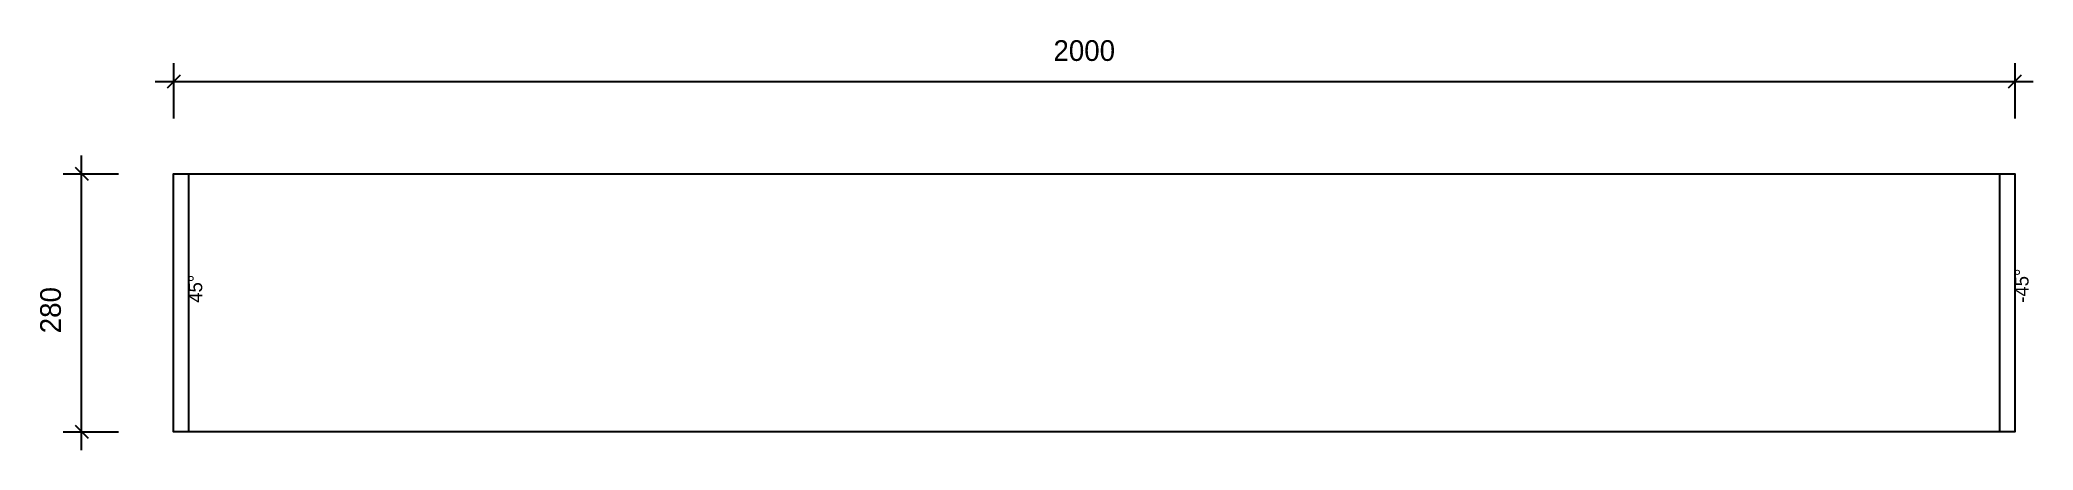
# Model space of a CAD drawing. Header units: millimetres. Extents: x -145 to 2020, y -20 to 425.
import ezdxf
from ezdxf.enums import TextEntityAlignment as Align

# ---------------------------------------------------------------- set-up
doc = ezdxf.new("R2010")
doc.units = ezdxf.units.MM
for name, color, linetype in [('CONTOUR', 7, 'CONTINUOUS'), ('CUT_MITRE', 7, 'CONTINUOUS'), ('DIMLINES', 7, 'CONTINUOUS'), ('DIMLINESTEXT', 7, 'CONTINUOUS')]:
    doc.layers.add(name, color=color, linetype=linetype)

msp = doc.modelspace()

# ---------------------------------------------------------------- linework, layer by layer
at = {"layer": 'CONTOUR', "color": 0, "linetype": '0'}
msp.add_lwpolyline([(0, 0), (0, 280), (1999.999, 280), (1999.999, 0), (0, 0)], dxfattribs=at)
at = {"layer": 'CUT_MITRE', "color": 1, "linetype": '1'}
for points in [[(16, 280), (16, 140), (16, 0), (0, 0), (0, 280), (16, 280)], [(1999.999, 280), (1999.999, 140), (1999.999, 0), (1983.999, 0), (1983.999, 280), (1999.999, 280)]]:
    msp.add_lwpolyline(points, dxfattribs=at)
at = {"layer": 'DIMLINES', "color": 0}
for p, q in [((0, 400), (0, 340)), ((1999.999, 400), (1999.999, 340)), ((-20, 380), (2019.999, 380)), ((7.071, 387.071), (-7.071, 372.929)), ((2007.07, 387.071), (1992.928, 372.929)), ((-107.071, 287.071), (-92.929, 272.929)), ((-100, -20), (-100, 300)), ((-120, 280), (-60, 280)), ((-120, 0), (-60, 0)), ((-107.071, 7.071), (-92.929, -7.071))]:
    msp.add_line(p, q, dxfattribs=at)

# ---------------------------------------------------------------- texts
at = {"layer": 'DIMLINESTEXT'}
msp.add_text('2000', height=22.5, dxfattribs=at).set_placement((955.752, 425), align=Align.TOP_LEFT)
for s, height, p in [('-45°', 15, (1999.999, 140)), ('280', 22.5, (-145, 106.814)), ('45°', 15, (16, 140))]:
    msp.add_text(s, height=height, rotation=90, dxfattribs=at).set_placement(p, align=Align.TOP_LEFT)

doc.saveas('drawing.dxf')
